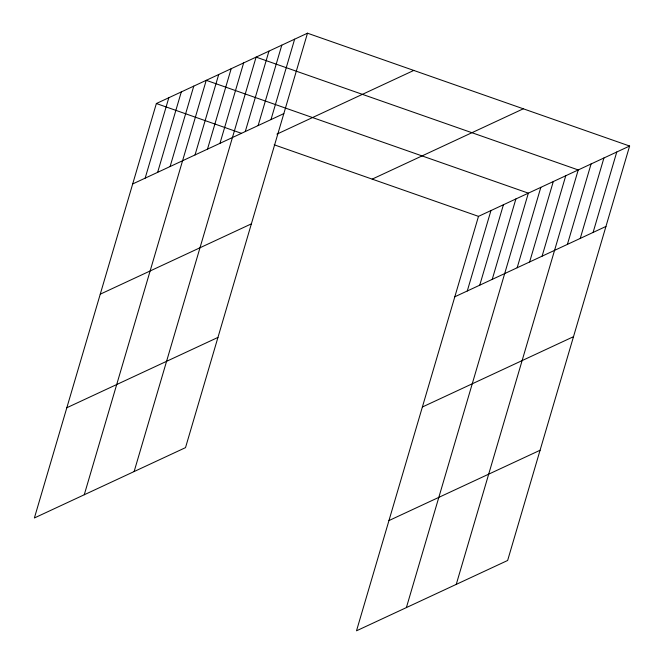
<?xml version="1.0" encoding="UTF-8"?>
<svg xmlns="http://www.w3.org/2000/svg" width="664" height="664" viewBox="0 0 664 664"><rect width="100%" height="100%" fill="white"/><g stroke="black" fill="none" stroke-linecap="round" stroke-linejoin="round"><path stroke-width="1" d="M307.49 33.2L156.364 103.526L34.387 517.97L185.513 447.636L307.49 33.2L629.613 146.03L507.636 560.474L356.51 630.8L478.487 216.364L629.613 146.03M145.159 178.151L168.83 97.724M157.634 172.35L181.297 91.922M170.1 166.548L193.772 86.121M84.262 494.755L206.238 80.319L528.353 193.149L406.385 607.593M195.033 154.936L218.705 74.517M207.5 149.134L231.172 68.716M219.967 143.333L243.638 62.914M134.128 471.548L256.105 57.112L578.228 169.942L456.251 584.386M245.282 131.555L268.953 51.136M258.13 125.579L281.802 45.152M270.978 119.603L294.642 39.176M467.282 290.981L490.953 210.563M479.748 285.18L503.42 204.761M492.223 279.378L515.886 198.951M517.156 267.775L540.828 187.348M529.623 261.973L553.295 181.546M542.09 256.171L565.761 175.744M567.405 244.385L591.076 163.966M580.253 238.409L603.925 157.99M593.093 232.433L616.765 152.014M132.692 183.953L283.818 113.619M276.913 134.136L413.788 70.434M100.256 294.177L251.382 223.851M372.189 179.122L523.315 108.796M66.832 407.737L217.958 337.412M454.815 296.783L605.941 226.457M422.37 407.007L573.505 336.681M388.946 520.576L540.081 450.25M156.364 103.526L241.596 133.381M274.19 144.802L478.487 216.364"/></g></svg>
